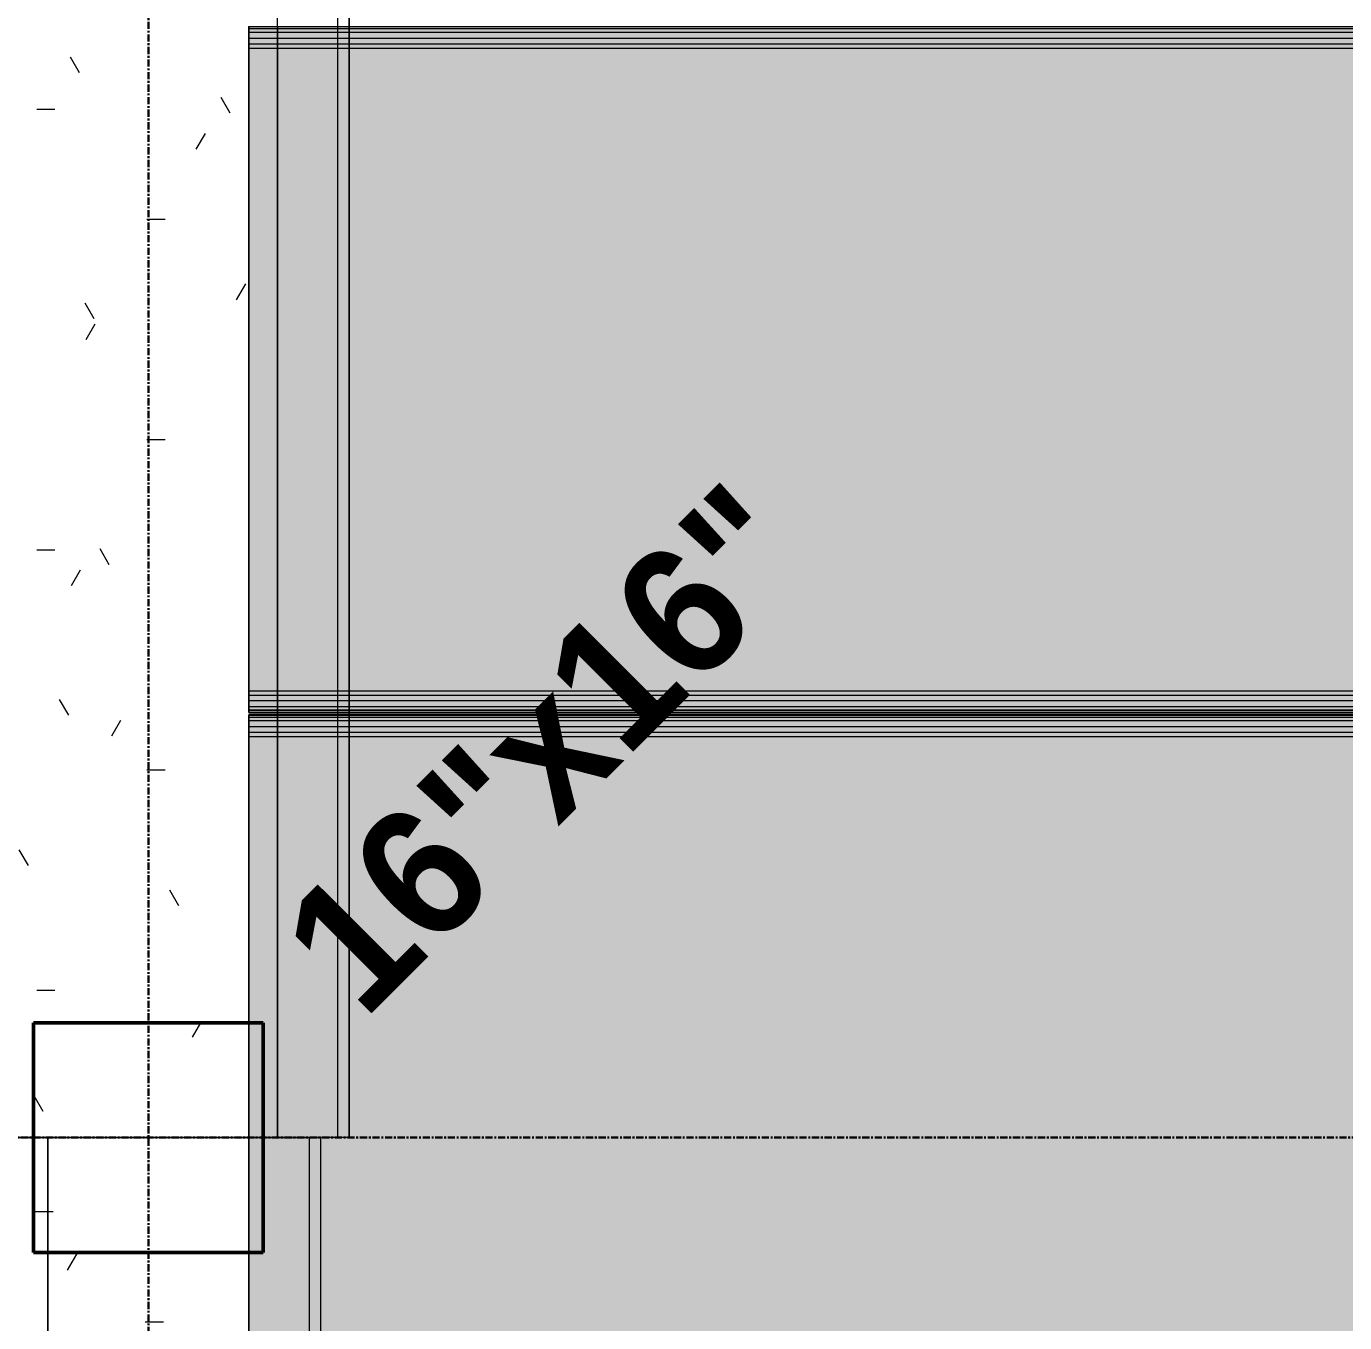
# Model space of a CAD drawing. Header units: inches. Extents: x -4126 to 593, y 9773 to 12297.
# Drawn here: x -2181.8 to -2090, y 11174.3 to 11264.7 of the extents above; entities that cross this region are included whole.
import ezdxf

# ---------------------------------------------------------------- set-up
doc = ezdxf.new("R2010")
doc.units = ezdxf.units.IN
doc.header["$MEASUREMENT"] = 0
doc.linetypes.add('Grid Line 1_2_', pattern=[0.875, 0.5, -0.125, 0.125, -0.125])
for name, color, linetype, lineweight in [('S-BEAM', 12, 'Continuous', 9), ('S-COLS', 52, 'Continuous', 9), ('S-COLS-IDEN', 171, 'Continuous', 30), ('S-GRID', 1, 'Continuous', 9)]:
    doc.layers.add(name, color=color, linetype=linetype, lineweight=lineweight)
doc.styles.add('Century Gothic_B', font='GOTHICB.TTF', dxfattribs={"height": 9})
pattern_1 = [(0, (0, 0), (30.72, 7.68), [1.267, -21.773, 1.267, -21.773, -122.88]), (0, (0, 0), (30.72, 7.68), [-46.08, 1.267, -44.813, 1.267, -21.773, -53.76]), (0, (0, 0), (30.72, 7.68), [-115.2, 1.267, -14.093, 1.267, -37.133]), (120, (11.52, 3.84), (-22.011075, 22.7643004), [1.267, -21.773, 1.267, -21.773, -122.88]), (120, (11.52, 3.84), (-22.011075, 22.7643004), [-46.08, 1.267, -44.813, 1.267, -21.773, -53.76]), (120, (11.52, 3.84), (-22.011075, 22.7643004), [-115.2, 1.267, -14.093, 1.267, -37.133]), (240, (15.36, 19.2), (-8.708925, -30.4443004), [1.267, -21.773, 1.267, -21.773, -122.88]), (240, (15.36, 19.2), (-8.708925, -30.4443004), [-46.08, 1.267, -44.813, 1.267, -21.773, -53.76]), (240, (15.36, 19.2), (-8.708925, -30.4443004), [-115.2, 1.267, -14.093, 1.267, -37.133])]
pattern_2 = [(270, (-11013.189, -2173.324), (7.68, -30.72), [1.267, -21.773, 1.267, -21.773, -122.88]), (270, (-11013.189, -2173.324), (7.68, -30.72), [-46.08, 1.267, -44.813, 1.267, -21.773, -53.76]), (270, (-11013.189, -2173.324), (7.68, -30.72), [-115.2, 1.267, -14.093, 1.267, -37.133]), (30, (-11009.349, -2184.844), (22.7643004, 22.011075), [1.267, -21.773, 1.267, -21.773, -122.88]), (30, (-11009.349, -2184.844), (22.7643004, 22.011075), [-46.08, 1.267, -44.813, 1.267, -21.773, -53.76]), (30, (-11009.349, -2184.844), (22.7643004, 22.011075), [-115.2, 1.267, -14.093, 1.267, -37.133]), (150, (-10993.989, -2188.684), (-30.4443004, 8.708925), [1.267, -21.773, 1.267, -21.773, -122.88]), (150, (-10993.989, -2188.684), (-30.4443004, 8.708925), [-46.08, 1.267, -44.813, 1.267, -21.773, -53.76]), (150, (-10993.989, -2188.684), (-30.4443004, 8.708925), [-115.2, 1.267, -14.093, 1.267, -37.133])]

# ---------------------------------------------------------------- blocks, each defined once
blk = doc.blocks.new('034100 - Precast Structural Concrete - Column - Corbels - 16_x16_-1702019-FRAMING PLAN - 1ST FLOOR')
at = {"layer": 'S-COLS'}
for p, q in [((-8.906, 8.984), (-8.984, 8.984)), ((-8.984, 8.984), (-8.984, -7.016)), ((6.937, 8.984), (-8.906, 8.984)), ((7.016, 8.984), (6.937, 8.984)), ((7.016, -7.016), (7.016, 8.984)), ((-8.984, -7.016), (-8.906, -7.016)), ((-8.906, -7.016), (6.937, -7.016)), ((6.937, -7.016), (7.016, -7.016))]:
    blk.add_line(p, q, dxfattribs=at)
at = {"layer": 'S-COLS', "lineweight": 50}
for p, q in [((-8.984, -7.016), (-8.984, 8.984)), ((-8.984, 8.984), (-8.906, 8.984)), ((-8.906, 8.984), (6.937, 8.984)), ((6.937, 8.984), (7.016, 8.984)), ((7.016, 8.984), (7.016, -7.016)), ((-8.906, -7.016), (-8.984, -7.016)), ((6.937, -7.016), (-8.906, -7.016)), ((7.016, -7.016), (6.937, -7.016))]:
    blk.add_line(p, q, dxfattribs=at)
blk = doc.blocks.new('034100 - Precast Structural Concrete - Inverted Tee - IT 24IT31 _11_F _ 11_B SHELF_-2070569-FRAMING PLAN - 1ST FLOOR')
at = {"layer": 'S-BEAM'}
h = blk.add_hatch(dxfattribs=at)
h.set_pattern_fill('FP_28', color=256, style=0, pattern_type=2)
h.set_pattern_definition(pattern_2)
h.paths.add_polyline_path([(-173.996, 10), (-173.996, 8), (-166, 8), (-166, -7), (-132.5, -7), (-132.5, -11.213), (-132.382, -11.213), (-132.341, -7), (-84.5, -7), (-84.5, -11.213), (-84.382, -11.213), (-84.341, -7), (-36.5, -7), (-36.5, -11.213), (-36.382, -11.213), (-36.341, -7), (11.5, -7), (11.5, -11.213), (11.618, -11.213), (11.659, -7), (59.5, -7), (59.5, -11.213), (59.618, -11.213), (59.659, -7), (107.5, -7), (107.5, -11.213), (107.618, -11.213), (107.659, -7), (155.5, -7), (155.5, -11.213), (155.618, -11.213), (155.659, -7), (166, -7), (166, 8), (173.996, 8), (173.996, 10), (-166.079, 10)], flags=0)
h = blk.add_hatch(dxfattribs=at)
h.set_pattern_fill('FP_28', color=256, style=0, pattern_type=2)
h.set_pattern_definition(pattern_2)
h.paths.add_polyline_path([(-173.996, -0.004), (-173.996, -7), (-166, -7), (-166, 8), (-173.996, 8), (-173.996, 7.714)], flags=0)
h.paths.add_polyline_path([(166, -7), (173.996, -7), (173.996, 8), (166, 8), (166, 7.714)], flags=0)
for p, q in [((173.996, 12), (173.996, 8)), ((173.996, 8), (173.996, 11.213)), ((173.996, -8), (173.996, 8)), ((173.996, 8), (173.996, 7)), ((-166.005, 7), (166, 7)), ((166, 7), (-166.005, 7)), ((166, 7), (166.074, 7)), ((166.074, 7), (166, 7)), ((166.079, 7), (173.996, 7)), ((173.996, 7), (166.079, 7)), ((173.996, 7), (173.996, -7)), ((166.005, -7), (-166, -7)), ((166.005, -7), (156.858, -7)), ((173.996, -7), (166.005, -7)), ((173.996, -7), (166.005, -7)), ((173.996, -7), (173.996, -8)), ((173.996, -8), (173.996, -12)), ((173.996, -11.213), (173.996, -8)), ((173.996, -11.213), (-173.996, -11.213)), ((173.996, -12), (173.996, -11.213)), ((173.996, -12), (-173.996, -12)), ((173.996, -12), (-173.996, -12))]:
    blk.add_line(p, q, dxfattribs=at)
blk = doc.blocks.new('034100 - Precast Structural Concrete - Solid Plank - 12_-V205-FRAMING PLAN - 1ST FLOOR')
at = {"layer": 'S-BEAM', "transparency": 33554483}
for points in [[(6.213, 23.524), (7, 23.524), (7, 23.9), (0, 23.9), (0, 23.524)], [(69.5, 23.524), (213, 23.524), (213, 23.9), (7, 23.9), (7, 23.524)], [(7, 22.701), (7, 23.094), (0, 23.094), (0, 22.701), (6.213, 22.701)], [(69.5, 22.701), (213, 22.701), (213, 23.094), (7, 23.094), (7, 22.701)], [(0, -23.094), (7, -23.094), (7, -22.701), (0, -22.701)], [(120.354, -23.094), (213, -23.094), (213, -22.701), (7, -22.701), (7, -23.094)], [(6.213, -23.9), (7, -23.9), (7, -23.524), (0, -23.524), (0, -23.9)], [(213, -23.9), (213, -23.524), (7, -23.524), (7, -23.9), (120.354, -23.9)], [(7, -23.941), (7, -23.9), (6.213, -23.941)]]:
    blk.add_hatch(color=256, dxfattribs=at).paths.add_polyline_path(points, flags=0)
h = blk.add_hatch(color=256, dxfattribs=at)
h.paths.add_polyline_path([(6.213, -23.524), (7, -23.524), (7, -23.094), (0, -23.094), (0, -23.524)], flags=0)
h.paths.add_polyline_path([(0, -22.701), (7, -22.701), (7, 22.701), (0, 22.701), (0, 15.453)], flags=0)
h.paths.add_polyline_path([(7, 23.094), (7, 23.524), (0, 23.524), (0, 23.094), (6.213, 23.094)], flags=0)
h = blk.add_hatch(color=256, dxfattribs=at)
h.paths.add_polyline_path([(213, -23.524), (213, -23.094), (7, -23.094), (7, -23.524), (120.354, -23.524)], flags=0)
h.paths.add_polyline_path([(120.354, -22.701), (213, -22.701), (213, 22.701), (7, 22.701), (7, -22.701)], flags=0)
h.paths.add_polyline_path([(213, 23.094), (213, 23.524), (7, 23.524), (7, 23.094), (69.5, 23.094)], flags=0)
at = {"layer": 'S-BEAM'}
for p, q in [((0, 23.941), (0, 23.9)), ((0, 23.764), (0, 23.9)), ((0, 23.9), (0, 23.524)), ((0, 23.9), (7, 23.9)), ((7, 23.9), (213, 23.9)), ((0, 23.524), (0, 23.764)), ((0, 23.764), (7, 23.764)), ((0, 23.764), (7, 23.764)), ((0, 22.701), (0, 23.524)), ((0, 23.524), (0, -23.524)), ((0, 23.524), (7, 23.524)), ((0, 22.701), (0, 23.094)), ((0, 23.094), (0, 22.701)), ((0, 23.094), (7, 23.094)), ((0, 23.094), (7, 23.094)), ((7, 23.764), (213, 23.764)), ((7, 23.764), (213, 23.764)), ((7, 23.524), (213, 23.524)), ((7, 23.094), (213, 23.094)), ((7, 23.094), (213, 23.094)), ((0, 22.402), (0, 22.701)), ((0, 22.701), (7, 22.701)), ((0, -22.402), (0, 22.402)), ((0, 22.402), (7, 22.402)), ((7, 22.701), (213, 22.701)), ((7, 22.402), (213, 22.402)), ((0, -22.701), (0, -22.402)), ((0, -22.402), (7, -22.402)), ((0, -23.524), (0, -22.701)), ((0, -22.701), (0, -23.094)), ((0, -23.094), (0, -22.701)), ((0, -22.701), (7, -22.701)), ((7, -22.402), (213, -22.402)), ((7, -22.701), (213, -22.701)), ((0, -23.094), (7, -23.094)), ((0, -23.094), (7, -23.094)), ((0, -23.524), (0, -23.9)), ((0, -23.764), (0, -23.524)), ((7, -23.524), (0, -23.524)), ((0, -23.9), (0, -23.764)), ((7, -23.764), (0, -23.764)), ((0, -23.764), (7, -23.764)), ((7, -23.094), (213, -23.094)), ((7, -23.094), (213, -23.094)), ((213, -23.524), (7, -23.524)), ((213, -23.764), (7, -23.764)), ((7, -23.764), (213, -23.764)), ((0, -23.9), (0, -23.941)), ((0, -23.9), (7, -23.9)), ((0, -23.941), (7, -23.941)), ((7, -23.9), (213, -23.9)), ((7, -23.941), (213, -23.941))]:
    blk.add_line(p, q, dxfattribs=at)
blk = doc.blocks.new('034100 - Precast Structural Concrete - Solid Plank - 12_-V206-FRAMING PLAN - 1ST FLOOR')
at = {"layer": 'S-BEAM', "transparency": 33554483}
for points in [[(6.213, 23.524), (7, 23.524), (7, 23.9), (0, 23.9), (0, 23.524)], [(213, 23.524), (213, 23.9), (7, 23.9), (7, 23.524), (120.354, 23.524)], [(6.213, 22.701), (7, 22.701), (7, 23.094), (0, 23.094), (0, 22.701), (1, 22.701)], [(120.354, 22.701), (213, 22.701), (213, 23.094), (7, 23.094), (7, 22.701)]]:
    blk.add_hatch(color=256, dxfattribs=at).paths.add_polyline_path(points, flags=0)
h = blk.add_hatch(color=256, dxfattribs=at)
h.paths.add_polyline_path([(1, -23.524), (5, -23.524), (5, -23.094), (0, -23.094), (0, -23.524)], flags=0)
h.paths.add_polyline_path([(0, -22.701), (5, -22.701), (5, -5.563), (1, -5.563), (1, -13.559), (0, -13.559)], flags=0)
h.paths.add_polyline_path([(1, -5.555), (7, -5.555), (7, 22.701), (0, 22.701), (0, 2.441), (1, 2.441), (1, 2.362)], flags=0)
h.paths.add_polyline_path([(1, -5.563), (1, -5.555), (0, -5.563)], flags=0)
h.paths.add_polyline_path([(1, 23.094), (7, 23.094), (7, 23.524), (0, 23.524), (0, 23.094)], flags=0)
h = blk.add_hatch(color=256, dxfattribs=at)
h.paths.add_polyline_path([(7, -23.524), (213, -23.524), (213, -23.094), (5, -23.094), (5, -23.524), (6.213, -23.524)], flags=0)
h.paths.add_polyline_path([(7, -22.701), (213, -22.701), (213, 22.701), (7, 22.701), (7, -5.555), (5, -5.563), (5, -22.701), (6.213, -22.701)], flags=0)
h.paths.add_polyline_path([(7, 23.094), (213, 23.094), (213, 23.524), (7, 23.524)], flags=0)
h = blk.add_hatch(color=256, dxfattribs=at)
h.paths.add_polyline_path([(1, -13.559), (1, -5.563), (0, -5.563), (0, -13.559)], flags=0)
h.paths.add_polyline_path([(0, -5.555), (1, -5.555), (1, 2.441), (0, 2.436), (0, 1.372)], flags=0)
at = {"layer": 'S-BEAM'}
for p, q in [((0, 23.941), (0, 23.9)), ((0, 23.941), (7, 23.941)), ((0, 23.764), (0, 23.9)), ((0, 23.9), (0, 23.524)), ((0, 23.9), (7, 23.9)), ((7, 23.941), (213, 23.941)), ((7, 23.9), (213, 23.9)), ((0, 23.524), (0, 23.764)), ((0, 23.764), (7, 23.764)), ((0, 23.764), (7, 23.764)), ((0, 22.701), (0, 23.524)), ((0, 23.524), (0, 2.436)), ((0, 23.524), (7, 23.524)), ((0, 22.701), (0, 23.094)), ((0, 23.094), (0, 22.701)), ((0, 23.094), (7, 23.094)), ((0, 23.094), (7, 23.094)), ((7, 23.764), (213, 23.764)), ((7, 23.764), (213, 23.764)), ((7, 23.524), (213, 23.524)), ((7, 23.094), (213, 23.094)), ((7, 23.094), (213, 23.094)), ((0, 22.402), (0, 22.701)), ((0, 22.701), (7, 22.701)), ((0, 2.436), (0, 22.402)), ((0, 22.402), (7, 22.402)), ((7, 22.701), (213, 22.701)), ((7, 22.402), (213, 22.402)), ((0, -5.555), (0, 2.436)), ((0, 2.436), (0, -5.555)), ((0, -13.554), (0, -5.563)), ((0, -5.563), (0, -13.554)), ((0, -22.402), (0, -13.554)), ((0, -13.554), (0, -23.524))]:
    blk.add_line(p, q, dxfattribs=at)

msp = doc.modelspace()

# ---------------------------------------------------------------- hatches: boundary and pattern name
at = {"layer": 'S-BEAM'}
h = msp.add_hatch(dxfattribs=at)
h.set_pattern_fill('FP_3', color=256, style=0, pattern_type=2)
h.set_pattern_definition(pattern_1)
h.paths.add_polyline_path([(-2181.324, 11187.193), (-2181.324, 11195.189), (-2166.324, 11195.189), (-2166.324, 11216.689), (-2160.111, 11216.689), (-2160.111, 11216.808), (-2166.324, 11216.849), (-2166.324, 11264.689), (-2160.111, 11264.689), (-2160.111, 11264.808), (-2166.324, 11264.849), (-2166.324, 11276.289), (-2183.324, 11276.289), (-2183.324, 11187.193)], flags=0)
h.paths.add_polyline_path([(-2176.935, 11284.914), (-2166.324, 11284.914), (-2166.324, 11312.689), (-2160.111, 11312.689), (-2160.111, 11312.808), (-2166.324, 11312.849), (-2166.324, 11360.689), (-2160.111, 11360.689), (-2160.111, 11360.808), (-2166.324, 11360.849), (-2166.324, 11408.689), (-2160.111, 11408.689), (-2160.111, 11408.808), (-2166.324, 11408.849), (-2166.324, 11456.689), (-2160.111, 11456.689), (-2160.111, 11456.808), (-2166.324, 11456.849), (-2166.324, 11504.689), (-2160.111, 11504.689), (-2160.111, 11504.808), (-2166.324, 11504.849), (-2166.324, 11527.189), (-2181.324, 11527.189), (-2181.324, 11534.182), (-2186.536, 11534.182), (-2186.536, 11518.199), (-2183.324, 11518.158), (-2183.324, 11284.914), (-2181.037, 11284.914)], flags=0)
h = msp.add_hatch(dxfattribs=at)
h.set_pattern_fill('FP_3', color=256, style=0, pattern_type=2)
h.set_pattern_definition(pattern_1)
h.paths.add_polyline_path([(-2166.324, 11187.193), (-2166.324, 11195.189), (-2181.324, 11195.189), (-2181.324, 11187.193), (-2173.32, 11187.193)], flags=0)
h.paths.add_polyline_path([(-2181.037, 11527.189), (-2166.324, 11527.194), (-2166.324, 11534.182), (-2181.324, 11534.182), (-2181.324, 11527.189)], flags=0)
h = msp.add_hatch(dxfattribs=at)
h.set_pattern_fill('FP_18', color=256, style=0, pattern_type=2)
h.set_pattern_definition([(0, (-1135.556, 0), (21.722, 7.68), [0.896, -15.396, 0.896, -15.396, -86.889]), (0, (-1135.556, 0), (21.722, 7.68), [-32.583, 0.896, -31.687, 0.896, -15.396, -38.014]), (0, (-1135.556, 0), (21.722, 7.68), [-81.459, 0.896, -9.965, 0.896, -26.257]), (112.208, (-1127.41, 3.84), (-16.9086766, 26.0559108), [1.185, -20.367, 1.185, -20.367, -114.944]), (112.208, (-1127.41, 3.84), (-16.9086766, 26.0559108), [-43.104, 1.185, -41.919, 1.185, -20.367, -50.288]), (112.208, (-1127.41, 3.84), (-16.9086766, 26.0559108), [-107.76, 1.185, -13.183, 1.185, -34.735]), (247.792, (-1124.694, 19.2), (-4.8140186, -27.152691), [1.185, -20.367, 1.185, -20.367, -114.944]), (247.792, (-1124.694, 19.2), (-4.8140186, -27.152691), [-43.104, 1.185, -41.919, 1.185, -20.367, -50.288]), (247.792, (-1124.694, 19.2), (-4.8140186, -27.152691), [-107.76, 1.185, -13.183, 1.185, -34.735])])
h.paths.add_polyline_path([(-2160.111, 11216.689), (-2159.324, 11216.689), (-2159.324, 11216.808), (-2160.111, 11216.808)], flags=0)
h.paths.add_polyline_path([(-2160.111, 11264.689), (-2159.324, 11264.689), (-2159.324, 11264.808), (-2160.111, 11264.808)], flags=0)
h.paths.add_polyline_path([(-2160.111, 11312.689), (-2159.324, 11312.689), (-2159.324, 11312.808), (-2160.111, 11312.808)], flags=0)
h.paths.add_polyline_path([(-2160.111, 11360.689), (-2159.324, 11360.689), (-2159.324, 11360.808), (-2160.111, 11360.808)], flags=0)
h.paths.add_polyline_path([(-2160.111, 11408.689), (-2159.324, 11408.689), (-2159.324, 11408.808), (-2160.111, 11408.808)], flags=0)
h.paths.add_polyline_path([(-2160.111, 11456.689), (-2159.324, 11456.689), (-2159.324, 11456.808), (-2160.111, 11456.808)], flags=0)
h.paths.add_polyline_path([(-2160.111, 11504.689), (-2159.324, 11504.689), (-2159.324, 11504.808), (-2160.111, 11504.808)], flags=0)

# ---------------------------------------------------------------- linework, layer by layer
for p, q in [((-2160.111, 11187.193), (-2160.111, 11534.217)), ((-2159.324, 11187.193), (-2159.324, 11534.217)), ((-2164.324, 11187.193), (-2164.324, 11278.795)), ((-2159.324, 11278.795), (-2159.324, 11187.193)), ((-2164.324, 11264.648), (-2164.324, 11264.273)), ((-2164.324, 11264.273), (-2164.324, 11263.843)), ((-2164.324, 11263.843), (-2164.324, 11263.449)), ((-2164.324, 11263.449), (-2164.324, 11218.048)), ((-2164.324, 11218.048), (-2164.324, 11217.654)), ((-2164.324, 11217.654), (-2164.324, 11217.224)), ((-2164.324, 11217.224), (-2164.324, 11216.849)), ((-2164.324, 11216.808), (-2164.324, 11216.689)), ((-2164.324, 11216.648), (-2164.324, 11216.273)), ((-2164.324, 11216.273), (-2164.324, 11215.843)), ((-2164.324, 11215.843), (-2164.324, 11215.449)), ((-2164.324, 11215.449), (-2164.324, 11187.193)), ((-2181.324, 11187.193), (-2186.536, 11187.193)), ((-2181.324, 11187.193), (-2182.324, 11187.193)), ((-2166.324, 11187.193), (-2181.324, 11187.193)), ((-2165.324, 11187.193), (-2181.324, 11187.193)), ((-2165.324, 11187.193), (-2166.324, 11187.193)), ((-2164.324, 11187.193), (-2165.324, 11187.193)), ((-2160.111, 11187.193), (-2165.324, 11187.193)), ((-2159.324, 11187.193), (-2164.324, 11187.193)), ((-2159.324, 11187.193), (-2160.111, 11187.193))]:
    msp.add_line(p, q, dxfattribs=at)
at = {"layer": 'S-GRID', "linetype": 'Grid Line 1_2_', "lineweight": 30}
for p, q in [((-2173.324, 9772.61), (-2173.324, 12247.501)), ((-1814.206, 11187.189), (-4076.95, 11187.189))]:
    msp.add_line(p, q, dxfattribs=at)

# ---------------------------------------------------------------- block references
at = {"layer": 'S-BEAM'}
for name, p in [('034100 - Precast Structural Concrete - Solid Plank - 12_-V205-FRAMING PLAN - 1ST FLOOR', (-2166.324, 11240.748)), ('034100 - Precast Structural Concrete - Solid Plank - 12_-V206-FRAMING PLAN - 1ST FLOOR', (-2166.324, 11192.748))]:
    msp.add_blockref(name, p, dxfattribs=at)
at = {"layer": 'S-BEAM', "rotation": 89.99999999999991}
msp.add_blockref('034100 - Precast Structural Concrete - Inverted Tee - IT 24IT31 _11_F _ 11_B SHELF_-2070569-FRAMING PLAN - 1ST FLOOR', (-2173.324, 11013.189), dxfattribs=at)
at = {"layer": 'S-COLS', "rotation": 269.9999999999967}
msp.add_blockref('034100 - Precast Structural Concrete - Column - Corbels - 16_x16_-1702019-FRAMING PLAN - 1ST FLOOR', (-2174.308, 11186.205), dxfattribs=at)

# ---------------------------------------------------------------- texts
at = {"layer": 'S-COLS-IDEN', "lineweight": 9, "insert": (-2164.676, 11201.691), "char_height": 9, "width": 54.843, "attachment_point": 1, "rotation": 45, "style": 'Century Gothic_B'}
msp.add_mtext('16"x16"', dxfattribs=at)

doc.saveas('drawing.dxf')
